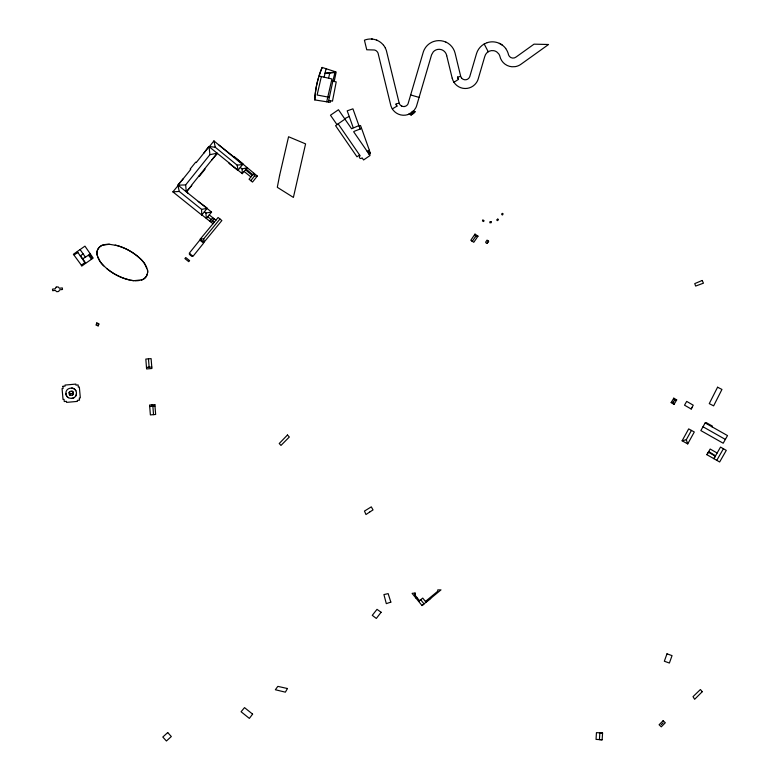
<?xml version="1.0" encoding="UTF-8"?>
<svg xmlns="http://www.w3.org/2000/svg" width="780" height="780" viewBox="0 0 780 780"><rect width="100%" height="100%" fill="white"/><g stroke="black" fill="none" stroke-linecap="round" stroke-linejoin="round"><path stroke-width="1.17" d="M65.93 393.393C65.413 386.812 76.167 386.159 76.44 392.759C77.356 399.721 65.842 400.384 65.93 393.393A5.255 5.167 44.3 0 0 66.329 395.245A5.197 5.109 43.9 0 0 68.386 397.683M602.131 739.781L602.579 733.024L596.447 732.634L596.037 739.391L602.131 739.781L599.43 739.606L599.859 732.849L602.579 733.024M73.408 393.617C74.041 389.659 67.265 390.829 69.254 394.368A2.213 2.174 43.7 0 0 70.434 395.343L72.316 395.177A2.203 2.174 -46.2 0 0 73.144 394.348L73.437 393.237M129.382 279.932A56.218 56.218 0 0 1 106.909 268.632L103.76 265.824A28.548 28.548 0 0 1 99.977 261.349L97.081 255.05A8.56 8.56 0 0 1 96.934 252.437L97.061 251.56A8.473 8.326 -60.8 0 1 99.557 247.016L100.22 246.451A8.551 8.404 -60.4 0 1 102.492 245.164L109.385 244.267L117.224 245.612A55.302 54.366 29.9 0 1 140.819 259.184A28.051 27.563 30 0 1 142.428 260.881A28.548 28.09 29.1 0 1 144.593 263.65L147.478 269.948A8.619 8.619 0 0 1 147.625 272.571L146.591 275.896A8.541 8.434 -60 0 1 142.038 279.825L133.994 280.673A28.626 28.168 31 0 1 130.523 280.195L127.335 279.396M368.326 153.036L368.891 153.865L368.394 151.642L369.369 150.296L361.598 128.437L354.481 131.216L353.662 131.771L370.032 155.512L363.577 159.968L362.154 157.892L361.101 158.486A1.423 1.423 0 0 1 360.311 158.399L359.999 158.243A1.433 1.433 0 0 1 359.58 156.332L360.136 155.805L338.14 123.844L335.585 125.687L356.986 156.78L359.59 154.996M419.494 600.688L415.067 595.257L415.009 594.321A9.477 9.477 0 0 1 415.096 593.034L412.094 593.356L422.019 605.563L440.973 589.894L437.775 589.904L437.677 591.308L425.431 601.448M330.544 100.786L330.252 102.346L314.779 99.918A95.092 94.936 -76.6 0 1 315.939 88.822A94.741 94.585 -77 0 1 317.694 80.642L319.254 75.29A94.633 94.633 0 0 1 322.169 67.451L336.17 72.004L334.191 81.481L332.836 81.208L328.36 102.043M335.147 71.672L332.836 81.208L336.219 81.89L332.485 101.146L328.682 100.425M321.36 76.547L317.109 95.014L329.296 97.305M328.585 78.205L329.764 73.057L334.542 72.579M326.713 101.79L331.939 78.965L319.03 76.021M324.119 77.181L326.069 68.718M412.298 111.686L412.99 111.101L415.067 111.715A14.654 14.635 -40.5 0 1 411.011 114.982L412.113 112.057M445.887 42.11A16.517 16.517 0 0 0 433.856 41.438A17.199 17.199 0 0 0 431.671 42.325L429.985 43.29A16.585 16.585 0 0 0 428.425 44.441L427.927 44.879A16.585 16.585 0 0 0 425.373 47.804L424.369 49.481A16.517 16.517 0 0 0 423.16 52.484L408.057 103.789A4.797 4.797 0 0 1 407.501 104.695L407.267 104.968A4.758 4.758 0 0 1 404.518 106.47L404.167 106.519M96.798 322.949L96.008 325.084L98.143 325.874L98.933 323.739L96.798 322.949L96.593 323.495L98.738 324.285L98.143 325.874M70.434 395.343L70.756 393.773L73.417 393.042M691.178 409.012L693.245 405.2L686.692 401.398L684.518 405.181L691.178 409.012L692.152 407.219M682.11 440.798L688.682 428.893L694.298 431.983L687.726 443.898L682.11 440.798L686.293 439.735L691.441 430.414M705.734 423.277L706.134 422.575L712.442 426.133L712.042 426.835M708.347 452.205L715.318 456.183L713.885 458.679L720.525 447.086L726.287 450.382L719.648 461.984L706.914 454.701L708.727 451.542L715.514 455.842M706.914 454.701L710.161 449.036L717.122 453.024M716.781 460.337L723.411 448.744M671.141 402.636L673.783 398.18L676.689 399.906L674.037 404.362L671.141 402.636L673.452 402.041L674.368 400.491L673.783 398.18M474.991 234.117L470.798 240.269L473.782 242.307L477.984 236.155L474.991 234.117L475.469 236.632L472.29 241.283L471.695 240.883M487.217 243.321C490.308 237.208 487.285 246.1 485.618 242.219L487.052 240.113L488.66 241.215M73.135 394.348L72.638 394.953M198.198 201.406L207.246 208.162L201.786 215.056L172.887 191.87L178.259 185.357L211.565 212.082L206.349 218.488L201.922 214.89M203.775 153.192L208.826 146.455L215.29 147.264L237.13 165.145L238.095 170.186L229.008 163.176L237.89 170.45L243.038 163.917L234.253 156.829L257.332 176.075L252.506 182.072L249.064 179.215L253.763 173.297L254.407 176.143L250.799 180.658M207.061 208.397L201.552 209.352L179.264 191.441L177.84 185.016L183.476 178.454M252.652 174.71L246.119 169.046M204.399 211.76L205.9 212.989L206.349 218.488L211.312 222.397L214.159 218.809L215.933 220.194L218.088 217.483L221.861 220.545L204.077 242.151L200.294 239.06L215.933 220.194M237.13 165.145L242.541 164.551L213.944 140.917L209.255 146.806L229.242 163.01M209.264 214.9L212.735 217.669L211.234 219.55L207.743 216.772M191.548 185.221L217.201 153.192L209.927 154.674L185.659 184.909L186.274 191.802L191.763 185.396L186.478 191.958L188.487 193.528M209.859 221.276L211.273 219.502L212.716 220.633M217.445 153.387L211.721 160.027M189.871 253.773L189.374 254.387L191.88 256.396L192.377 255.791M219.97 219.014L203.746 238.816L204.077 242.151M238.066 170.225L242.287 173.657L247.153 167.788L242.102 168.928L240.269 167.427M219.121 145.197L234.078 157.053M661.245 724.737L663.156 722.797M413.38 111.218L408.281 114.475M422.019 605.563L424.037 603.895L420.693 599.742M430.687 598.396L426.055 602.228L422.76 598.094L418.626 601.39M415.954 598.094L416.812 597.402M360.126 128.983L358.898 125.57L351.595 128.768L338.462 109.736L330.476 115.226L336.989 124.634M77.805 252.388L85.537 263.416L93.171 258.073L84.952 246.139L77.22 251.569L77.805 252.388L74.188 254.933M90.392 253.87L85.43 257.176L80.087 249.561M84.357 263.016L84.942 263.835L81.705 266.116L81.344 265.142L84.952 262.597M80.262 255.908L83.129 253.9M85.595 263.045L82.719 258.931L85.361 257.078M89.203 256.025L90.188 255.333L92.459 258.57M338.14 123.844L344.955 119.145M453.921 82.28L458.494 79.385L457.499 77.113L460.697 76.333A4.758 4.758 0 0 0 461.477 77.912M392.301 108.907L396.942 106.138A8.083 8.083 0 0 1 396.123 104.462L395.938 103.867L399.214 103.252A4.729 4.729 0 0 0 401.758 106.099M344.662 118.726L349.196 116.415L347.207 110.848L352.921 108.829L358.898 125.57M461.477 77.912L462.774 79.102A4.758 4.758 0 0 0 469.735 76.742L476.56 53.479A16.555 16.555 0 0 1 484.204 43.992L487.188 42.666M101.712 245.524L102.521 245.183M359.99 128.602L361.452 128.076L360.526 125.531L359.063 126.019M674.368 400.491L676.689 399.906M475.469 236.632L477.984 236.155M205.9 212.989L211.565 212.082M325.055 73.096L335.049 72.14M324.968 73.515L329.764 73.057M147.868 367.36L151.788 367.019L151.096 358.615L145.821 359.073L146.601 368.95L151.905 368.491L151.788 367.019M146.484 367.477L149.136 367.244L148.463 358.849M149.701 406.507L154.966 406.068L152.168 406.302L152.041 404.83M200.294 239.06L203.746 238.816M172.887 191.87L179.264 191.441M185.659 184.909L178.054 185.191L190.72 169.435L190.193 169.016L194.044 164.229L195.721 162.143L196.238 162.562L209.05 146.64L209.927 154.674M254.407 176.143L257.332 176.075M368.394 151.642L367.195 151.408L368.921 150.472L369.408 152.09A1.404 1.404 0 0 1 368.891 153.865M410.699 94.955L419.075 97.403M401.739 106.09L403.104 106.489A4.729 4.729 0 0 0 404.518 106.47M487.217 42.656A16.555 16.555 0 0 1 492.55 41.837A16.604 16.604 0 0 1 495.495 42.139L496.47 42.354A16.399 16.399 0 0 1 499.307 43.349L501.365 44.479M702.995 426.767L725.361 439.413M70.044 395.158L69.478 394.69M212.433 220.993L214.168 222.349M211.312 222.397L213.028 223.743M212.735 217.669L214.159 218.809M244.101 171.464L250.906 176.943M204.614 168.919L205.023 169.24L199.212 176.465L198.812 176.143M245.495 169.796L252.164 175.334M69.157 392.311L70.756 393.773M103.76 265.824L102.131 264.127A28.236 27.778 28.7 0 1 99.947 261.368M383.536 45.26L382.697 44.275A16.575 16.575 0 0 0 376.526 40.092M88.608 255.177L91.319 259.038M80.496 255.743L82.729 258.931M77.201 252.817L76.625 251.989L73.388 254.26L81.344 265.142M505.635 48.487L506.308 49.452A16.555 16.555 0 0 1 508.55 54.883A4.768 4.768 0 0 0 516.155 56.969L534.027 44.158L548.545 44.499L521.079 64.174A13.533 13.533 0 0 1 515.122 66.651L511.875 66.758A13.533 13.533 0 0 1 499.805 56.014A7.81 7.81 0 0 0 498.625 53.752L496.831 51.987A7.849 7.849 0 0 0 494.559 50.885L493.74 50.69A7.81 7.81 0 0 0 484.712 56.687L478.228 78.838A13.455 13.455 0 0 1 476.98 81.744L476.57 82.417A11.242 11.242 0 0 1 476.317 82.787A13.455 13.455 0 0 1 452.234 78.224M396.942 106.138L396.123 104.462M484.204 43.992L488.212 51.733M385.291 47.989L385.837 49.16A16.448 16.448 0 0 1 386.48 51.002L399.165 103.077M369.369 150.296L370.315 153.992L369.028 150.433M349.196 116.415L353.194 127.608M686.293 439.735L687.726 443.898M673.452 402.041L674.037 404.362M460.648 76.138L455.081 53.137A16.585 16.585 0 0 0 445.897 42.062M446.735 55.77L452.195 78.224M213.944 140.917L215.29 147.264M152.861 406.244L153.543 414.648M242.102 168.928L242.307 173.628M201.552 209.352L201.786 215.056M74.227 397.537A5.216 5.128 -45.9 0 1 71.672 398.473M75.855 390.79A5.197 5.109 42.9 0 0 73.505 388.508A5.255 5.177 43.1 0 0 71.672 387.991M76.45 393.452A5.236 5.148 -46.5 0 1 75.641 396.055M71.955 391.121A2.223 2.184 43.1 0 1 73.135 392.106M446.716 55.741A7.8 7.8 0 0 0 443.225 50.524A7.81 7.81 0 0 0 441.022 49.559A7.8 7.8 0 0 0 433.319 51.792L431.574 54.814L416.735 105.407A13.543 13.543 0 0 1 415.798 107.816L413.878 110.672A13.543 13.543 0 0 1 412.064 112.398M458.182 78.848A8.122 8.122 0 0 1 457.499 77.113M499.317 43.358A16.555 16.555 0 0 1 502.339 45.172M501.452 44.518A16.604 16.604 0 0 1 505.733 48.526M415.067 111.715A14.674 14.674 0 0 1 411.011 114.982M411.625 113.324A5.509 5.509 0 0 1 410.894 114.767M371.534 39.029A16.429 16.429 0 0 1 377.462 40.502M372.46 39.107A16.575 16.575 0 0 0 364.426 40.189L366.756 49.774L374.283 49.988A4.963 4.963 0 0 1 376.399 50.924L377.305 51.831A4.972 4.972 0 0 1 378.3 54.161L390.877 105.787A13.484 13.484 0 0 0 409.88 113.782M383.584 45.279A16.575 16.575 0 0 1 385.349 48.009M106.88 268.671A55.185 54.268 30 0 0 119.389 276.52A55.185 54.259 30.1 0 0 127.325 279.435M115.186 245.066A56.228 56.228 0 0 1 140.809 259.194A28.616 28.616 0 0 1 144.583 263.65A21.167 21.167 0 0 1 146.913 268.144M103.35 244.92A21.157 21.157 0 0 1 109.385 244.267M97.081 255.05A8.551 8.404 -60.4 0 1 96.934 252.437M97.052 251.579A8.56 8.56 0 0 1 101.673 245.583M147.284 274.287A8.619 8.619 0 0 1 141.2 280.078M139.21 280.498A21.177 21.177 0 0 1 135.164 280.741M99.977 261.349A21.167 21.167 0 0 1 97.636 256.854M147.478 269.948A8.56 8.444 -59.8 0 1 147.625 272.571M133.994 280.673A28.889 28.889 0 0 1 130.523 280.186M319.254 75.29A94.273 93.883 -77.1 0 1 322.169 67.451M314.779 99.918A95.258 95.258 0 0 1 315.959 88.822A94.926 94.926 0 0 1 318.435 77.951M415.009 594.789A9.701 9.146 -38.4 0 1 415.067 593.024M279.61 175.422L277.3 187.307L293.397 197.418L305.584 143.891L288.571 136.744L279.61 175.422M666.998 653.816L664.336 661.225L669.386 663.039L672.048 655.629L666.998 653.816M502.252 213.398L501.686 214.568L502.544 214.978L503.11 213.808L502.252 213.398M482.888 220.087L482.45 220.954L483.619 221.54L484.048 220.662L482.888 220.087M717.571 387.221L709.254 403.64L713.632 405.863L721.948 389.435L717.571 387.221M705.149 422.945L700.84 430.579L723.197 443.225L727.516 435.591L705.149 422.945M287.45 688.525L285.363 692.162L275.35 689.744L277.836 686.371L287.45 688.525M56.189 287.108L55.204 288.805L52.484 289.146L52.679 290.706L55.243 290.384L56.764 291.71L58.656 291.476L59.68 289.828L62.507 289.468L62.312 287.908L59.455 288.269L58.071 286.874L56.189 287.108M252.613 714.129L249.356 718.399L241.088 711.75L244.511 707.616L252.613 714.129M381.108 612.261L376.321 618.452L372.274 615.342L377.013 609.346L381.108 612.261M199.826 240.084L189.228 253.256L193.011 256.298L203.599 243.136L199.826 240.084M189.559 260.608L188.721 261.651L184.899 258.58L185.747 257.536L189.559 260.608M287.459 434.996L279.23 443.508L280.976 445.429L289.322 437.005L287.459 434.996M663.117 720.71L659.09 724.756L661.274 726.843L665.311 722.758L663.117 720.71M702.263 691.704L694.639 699.299L693.02 696.657L700.391 689.53L702.263 691.704M167.72 732.566L162.805 737.032L166.423 741L171.327 736.534L167.72 732.566M497.825 219.102L496.723 219.843L497.269 220.643L498.361 219.911L497.825 219.102M369.632 512.09L365.976 514.537L364.465 511.075L371.299 506.854L373.025 509.915L369.632 512.09M702.166 280.469L694.756 283.608L695.643 286.065L703.462 283.169L702.166 280.469M390.839 602.121L386.315 603.642L383.916 594.575L388.157 593.629L390.839 602.121M62.936 386.305L63.092 388.498L62.068 388.596L63.034 399.448L64.058 399.36L64.262 401.544L66.456 401.359L66.544 402.382L77.405 401.398L77.317 400.374L79.502 400.169L79.306 397.976L80.33 397.888L79.336 387.026L78.322 387.124L78.127 384.93L75.933 385.125L75.845 384.091L65.003 385.076L65.091 386.11L62.936 386.305M154.849 404.596L149.584 405.034L150.384 414.911L155.649 414.473L154.849 404.596M491.117 221.744L489.811 221.842L489.889 222.817L491.195 222.709L491.117 221.744"/></g></svg>
